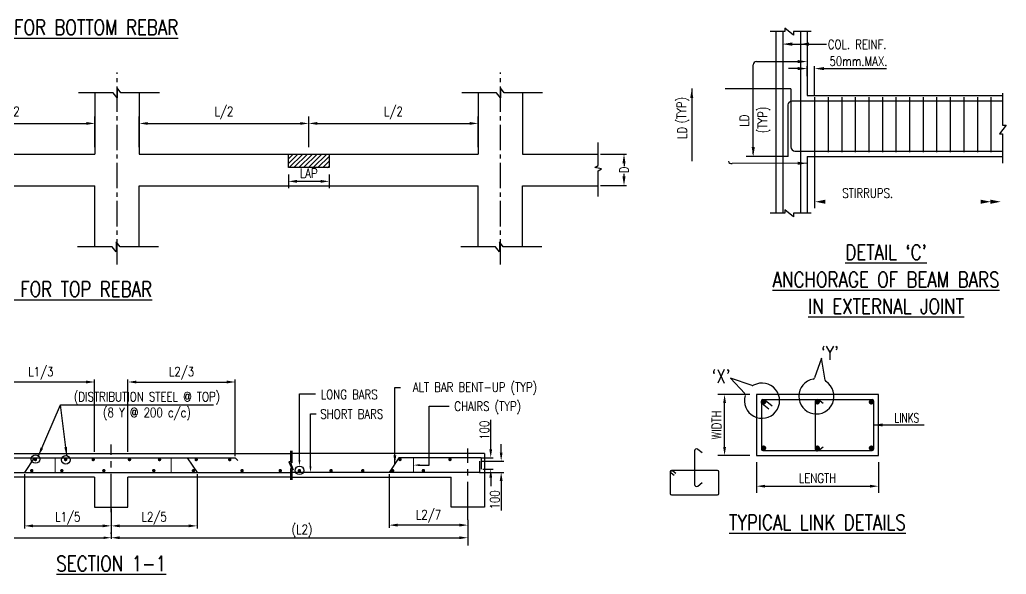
# Model space of a CAD drawing. Extents: x 482149 to 766876, y -388107 to -272741.
# Drawn here: x 658812 to 687922, y -330170 to -313808 of the extents above; entities that cross this region are included whole.
import ezdxf
from ezdxf.enums import TextEntityAlignment as Align

# ---------------------------------------------------------------- set-up
doc = ezdxf.new("R2010")
doc.units = 0
doc.header["$LTSCALE"] = 500
doc.header["$MEASUREMENT"] = 0
doc.linetypes.add('CENTER2', pattern=[1.125, 0.75, -0.125, 0.125, -0.125])
doc.layers.get('DEFPOINTS').update_dxf_attribs({"color": 4})
for name, color, linetype in [('BEAM', 4, 'Continuous'), ('BRAKE LINE', 8, 'Continuous'), ('CENTERLINE', 8, 'CENTER2'), ('col & circal', 8, 'CENTER2'), ('CUTOUT2', 9, 'Continuous'), ('DIM', 5, 'Continuous'), ('dimention', 7, 'Continuous'), ('hat', 8, 'Continuous'), ('other', 5, 'Continuous'), ('S-CONCRET LINE', 4, 'Continuous'), ('S-DIM-1', 5, 'Continuous'), ('S-REINFORCEMENT', 6, 'Continuous'), ('S-TEXT-1', 4, 'Continuous'), ('S-TITLE', 6, 'Continuous'), ('STIRRUPS', 2, 'Continuous'), ('TXT', 4, 'Continuous'), ('TXT1', 2, 'Continuous')]:
    doc.layers.add(name, color=color, linetype=linetype)
doc.layers.add('LINE', color=253, linetype='Continuous', lineweight=18)
doc.styles.add('ROMAND', font='simplex.shx')
doc.styles.add('ROMANS', font='simplex.shx', dxfattribs={"width": 0.8, "height": 275, "bigfont": 'bigfont.shx'})
doc.styles.add('ROMENT', font='simplex.shx', dxfattribs={"bigfont": 'bigfont.shx'})
doc.dimstyles.new('5', dxfattribs={"dimtxt": 250, "dimasz": 250, "dimexe": 60, "dimexo": 60, "dimgap": 150, "dimtad": 1, "dimdec": 0, "dimlfac": 0.2, "dimzin": 0, "dimdsep": 46, "dimtxsty": 'ROMANS', "dimcen": -250, "dimclrd": 5, "dimclre": 5, "dimclrt": 4, "dimadec": 0, "dimazin": 0, "dimtfac": 1, "dimtdec": 0, "dimtix": 1, "dimtofl": 0, "dimtmove": 2, "dimatfit": 3, "dimfxl": 0, "dimtolj": 1, "dimtzin": 0, "dimarcsym": 0})
doc.dimstyles.new('Copy of INT2TIMES', dxfattribs={"dimtxt": 300, "dimasz": 275, "dimexe": 75, "dimexo": 75, "dimgap": 40, "dimtad": 1, "dimdec": 0, "dimlfac": 0.5, "dimrnd": 5, "dimzin": 0, "dimdsep": 46, "dimtxsty": 'ROMANS', "dimcen": -1, "dimclrd": 5, "dimclre": 5, "dimclrt": 4, "dimadec": 0, "dimazin": 0, "dimtfac": 1, "dimtdec": 0, "dimtix": 1, "dimtofl": 0, "dimtmove": 2, "dimatfit": 3, "dimfxl": 0, "dimtolj": 1, "dimtzin": 0, "dimarcsym": 0})
doc.dimstyles.new('Copy(2) of Standard', dxfattribs={"dimtxt": 300, "dimasz": 250, "dimexe": 75, "dimexo": 50, "dimgap": 50, "dimtad": 1, "dimdec": 0, "dimrnd": 5, "dimzin": 0, "dimdsep": 46, "dimtxsty": 'ROMANS', "dimcen": 0, "dimclrd": 5, "dimclre": 5, "dimclrt": 4, "dimadec": 0, "dimazin": 0, "dimtfac": 1, "dimtdec": 0, "dimtofl": 0, "dimtmove": 0, "dimatfit": 3, "dimfxl": 0, "dimtolj": 1, "dimtzin": 0, "dimarcsym": 0})
doc.dimstyles.new('dim100', dxfattribs={"dimtxt": 250, "dimasz": 250, "dimexe": 200, "dimexo": 200, "dimgap": 100, "dimtad": 1, "dimdec": 0, "dimzin": 0, "dimdsep": 46, "dimtxsty": 'ROMANS', "dimcen": 0, "dimclrd": 5, "dimclre": 5, "dimclrt": 4, "dimadec": 0, "dimazin": 0, "dimtfac": 1, "dimtdec": 0, "dimtix": 1, "dimtofl": 0, "dimtmove": 2, "dimatfit": 3, "dimfxl": 0, "dimtolj": 1, "dimtzin": 0, "dimlwd": -1, "dimlwe": -1, "dimarcsym": 0})
doc.dimstyles.new('dim25', dxfattribs={"dimtxt": 250, "dimasz": 250, "dimexe": 200, "dimexo": 200, "dimgap": 100, "dimtad": 1, "dimdec": 0, "dimlfac": 0.25, "dimzin": 0, "dimdsep": 46, "dimtxsty": 'ROMANS', "dimcen": 0, "dimclrd": 5, "dimclre": 5, "dimclrt": 4, "dimadec": 0, "dimazin": 0, "dimtfac": 1, "dimtdec": 0, "dimtix": 1, "dimtofl": 0, "dimtmove": 2, "dimatfit": 3, "dimfxl": 0, "dimtolj": 1, "dimtzin": 0, "dimlwd": -1, "dimlwe": -1, "dimarcsym": 0})
doc.dimstyles.new('INT1', dxfattribs={"dimtxt": 250, "dimasz": 250, "dimexe": 150, "dimexo": 60, "dimgap": 75, "dimtad": 1, "dimdec": 0, "dimzin": 0, "dimdsep": 46, "dimtxsty": 'ROMANS', "dimcen": -250, "dimclrd": 5, "dimclre": 5, "dimclrt": 4, "dimadec": 0, "dimazin": 0, "dimtfac": 1, "dimtdec": 0, "dimtix": 1, "dimtofl": 0, "dimtmove": 2, "dimatfit": 3, "dimfxl": 0, "dimtolj": 1, "dimtzin": 0, "dimarcsym": 0})

# ---------------------------------------------------------------- blocks, each defined once
blk = doc.blocks.new('*D16')
at = {"layer": 'DEFPOINTS', "color": 0}
for p in [(682268, -315250), (682046, -315552), (682268, -316096)]:
    blk.add_point(p, dxfattribs=at)
at = {"layer": 'DIM', "color": 5, "lineweight": -2, "ltscale": 2}
for p, q in [((681771, -315250), (681496, -315250)), ((682046, -315477), (682046, -315175)), ((682268, -316021), (682268, -315175)), ((682543, -315250), (682818, -315250))]:
    blk.add_line(p, q, dxfattribs=at)
at = {"layer": 'DIM', "color": 5}
for points in [[(681771, -315296), (681771, -315204), (682046, -315250)], [(682543, -315204), (682543, -315296), (682268, -315250)]]:
    blk.add_solid(points, dxfattribs=at)
at = {"layer": 'DIM', "color": 4, "insert": (683561, -315032), "char_height": 275, "attachment_point": 5, "style": 'ROMANS'}
blk.add_mtext('\\A1;50mm.MAX.', dxfattribs=at)
blk = doc.blocks.new('*D83')
at = {"layer": 'DEFPOINTS', "color": 0}
for p in [(679610, -324865), (680552, -324865), (680552, -326665)]:
    blk.add_point(p, dxfattribs=at)
at = {"layer": 'DIM', "color": 5}
for p, q in [((680352, -324865), (679410, -324865)), ((679610, -326415), (679610, -325115)), ((680352, -326665), (679410, -326665))]:
    blk.add_line(p, q, dxfattribs=at)
for points in [[(679652, -325115), (679569, -325115), (679610, -324865)], [(679569, -326415), (679652, -326415), (679610, -326665)]]:
    blk.add_solid(points, dxfattribs=at)
at = {"layer": 'DIM', "color": 4, "insert": (679373, -325765), "char_height": 275, "attachment_point": 5, "rotation": 90, "style": 'ROMANS'}
blk.add_mtext('\\A1;WIDTH', dxfattribs=at)
blk = doc.blocks.new('*D84')
at = {"layer": 'DEFPOINTS', "color": 0}
for p in [(680552, -326665), (684152, -326665), (684152, -327571)]:
    blk.add_point(p, dxfattribs=at)
at = {"layer": 'DIM', "color": 5}
for p, q in [((680552, -326865), (680552, -327771)), ((684152, -326865), (684152, -327771)), ((680802, -327571), (683902, -327571))]:
    blk.add_line(p, q, dxfattribs=at)
for points in [[(680802, -327529), (680802, -327612), (680552, -327571)], [(683902, -327612), (683902, -327529), (684152, -327571)]]:
    blk.add_solid(points, dxfattribs=at)
at = {"layer": 'DIM', "color": 4, "insert": (682352, -327333), "char_height": 275, "attachment_point": 5, "style": 'ROMANS'}
blk.add_mtext('\\A1;LENGTH', dxfattribs=at)
blk = doc.blocks.new('*D113')
at = {"layer": 'DEFPOINTS', "color": 0}
for p in [(675878, -317771), (676642, -317771), (675878, -318704)]:
    blk.add_point(p, dxfattribs=at)
at = {"layer": 'DIM', "color": 5, "lineweight": -2, "ltscale": 2}
for p, q in [((675953, -317771), (676717, -317771)), ((676642, -318046), (676642, -318124)), ((676642, -318429), (676642, -318351)), ((675953, -318704), (676717, -318704))]:
    blk.add_line(p, q, dxfattribs=at)
at = {"layer": 'DIM', "color": 5}
for points in [[(676688, -318046), (676596, -318046), (676642, -317771)], [(676596, -318429), (676688, -318429), (676642, -318704)]]:
    blk.add_solid(points, dxfattribs=at)
at = {"layer": 'DIM', "color": 4, "insert": (676642, -318238), "char_height": 275, "attachment_point": 5, "rotation": 90, "style": 'ROMANS'}
blk.add_mtext('\\A1;{D}', dxfattribs=at)
blk = doc.blocks.new('*D118')
at = {"layer": 'DEFPOINTS', "color": 0}
for p in [(661030, -316868), (656030, -317771), (661030, -317771)]:
    blk.add_point(p, dxfattribs=at)
at = {"layer": 'S-DIM-1', "color": 5}
for p, q in [((656030, -317571), (656030, -316668)), ((661030, -317571), (661030, -316668)), ((656280, -316868), (660780, -316868))]:
    blk.add_line(p, q, dxfattribs=at)
for points in [[(656280, -316826), (656280, -316909), (656030, -316868)], [(660780, -316909), (660780, -316826), (661030, -316868)]]:
    blk.add_solid(points, dxfattribs=at)
at = {"layer": 'S-DIM-1', "color": 4, "insert": (658530, -316558), "char_height": 275, "attachment_point": 5, "style": 'ROMANS'}
blk.add_mtext('\\A1;L/2', dxfattribs=at)
blk = doc.blocks.new('*D119')
at = {"layer": 'DEFPOINTS', "color": 0}
for p in [(667339, -316868), (662339, -317771), (667339, -317771)]:
    blk.add_point(p, dxfattribs=at)
at = {"layer": 'S-DIM-1', "color": 5}
for p, q in [((662339, -317571), (662339, -316668)), ((667339, -317571), (667339, -316668)), ((662589, -316868), (667089, -316868))]:
    blk.add_line(p, q, dxfattribs=at)
for points in [[(662589, -316826), (662589, -316909), (662339, -316868)], [(667089, -316909), (667089, -316826), (667339, -316868)]]:
    blk.add_solid(points, dxfattribs=at)
at = {"layer": 'S-DIM-1', "color": 4, "insert": (664839, -316558), "char_height": 275, "attachment_point": 5, "style": 'ROMANS'}
blk.add_mtext('\\A1;L/2', dxfattribs=at)
blk = doc.blocks.new('*D120')
at = {"layer": 'DEFPOINTS', "color": 0}
for p in [(672339, -316868), (667339, -317771), (672339, -317771)]:
    blk.add_point(p, dxfattribs=at)
at = {"layer": 'S-DIM-1', "color": 5}
for p, q in [((667339, -317571), (667339, -316668)), ((672339, -317571), (672339, -316668)), ((667589, -316868), (672089, -316868))]:
    blk.add_line(p, q, dxfattribs=at)
for points in [[(667589, -316826), (667589, -316909), (667339, -316868)], [(672089, -316909), (672089, -316826), (672339, -316868)]]:
    blk.add_solid(points, dxfattribs=at)
at = {"layer": 'S-DIM-1', "color": 4, "insert": (669839, -316558), "char_height": 275, "attachment_point": 5, "style": 'ROMANS'}
blk.add_mtext('\\A1;L/2', dxfattribs=at)
blk = doc.blocks.new('*D127')
at = {"layer": 'DEFPOINTS', "color": 0}
for p in [(666739, -318172), (667939, -318172), (666739, -318577)]:
    blk.add_point(p, dxfattribs=at)
at = {"layer": 'S-DIM-1', "color": 5}
for p, q in [((666739, -318372), (666739, -318777)), ((667939, -318372), (667939, -318777)), ((667689, -318577), (666989, -318577))]:
    blk.add_line(p, q, dxfattribs=at)
for points in [[(666989, -318535), (666989, -318619), (666739, -318577)], [(667689, -318619), (667689, -318535), (667939, -318577)]]:
    blk.add_solid(points, dxfattribs=at)
at = {"layer": 'S-DIM-1', "color": 4, "insert": (667339, -318339), "char_height": 275, "attachment_point": 5, "style": 'ROMANS'}
blk.add_mtext('\\A1;LAP', dxfattribs=at)
blk = doc.blocks.new('*D177')
at = {"layer": 'DEFPOINTS', "color": 0}
for p in [(672037, -328531), (661512, -329123), (672037, -329092)]:
    blk.add_point(p, dxfattribs=at)
at = {"layer": 'DIM', "color": 5, "lineweight": -2}
for p, q in [((661512, -328973), (661512, -328942)), ((672037, -328681), (672037, -329242)), ((661762, -329092), (671787, -329092))]:
    blk.add_line(p, q, dxfattribs=at)
at = {"layer": 'DIM', "color": 5}
for points in [[(661762, -329051), (661762, -329134), (661512, -329092)], [(671787, -329134), (671787, -329051), (672037, -329092)]]:
    blk.add_solid(points, dxfattribs=at)
blk = doc.blocks.new('*D178')
at = {"layer": 'DEFPOINTS', "color": 0}
for p in [(665171, -324497), (662003, -326604), (665171, -326733)]:
    blk.add_point(p, dxfattribs=at)
at = {"layer": 'TXT', "color": 5, "linetype": 'ByBlock', "lineweight": -2}
for p, q in [((662003, -326554), (662003, -324422)), ((665171, -326683), (665171, -324422))]:
    blk.add_line(p, q, dxfattribs=at)
at = {"layer": 'TXT', "color": 5, "lineweight": -2}
blk.add_line((662253, -324497), (664921, -324497), dxfattribs=at)
at = {"layer": 'TXT', "color": 5}
for points in [[(662253, -324455), (662253, -324539), (662003, -324497)], [(664921, -324539), (664921, -324455), (665171, -324497)]]:
    blk.add_solid(points, dxfattribs=at)
at = {"layer": 'TXT', "color": 4, "insert": (663587, -324238), "char_height": 275, "attachment_point": 5, "style": 'ROMANS'}
blk.add_mtext('\\A1;{L2/3}', dxfattribs=at)
blk = doc.blocks.new('*D179')
at = {"layer": 'DEFPOINTS', "color": 0}
for p in [(664044, -327164), (661512, -328194), (664044, -328742)]:
    blk.add_point(p, dxfattribs=at)
at = {"layer": 'DIM', "color": 5, "lineweight": -2}
for p, q in [((664044, -327214), (664044, -328817)), ((661512, -328244), (661512, -328817)), ((661762, -328742), (663794, -328742))]:
    blk.add_line(p, q, dxfattribs=at)
at = {"layer": 'DIM', "color": 5}
for points in [[(661762, -328700), (661762, -328783), (661512, -328742)], [(663794, -328783), (663794, -328700), (664044, -328742)]]:
    blk.add_solid(points, dxfattribs=at)
at = {"layer": 'DIM', "color": 4, "insert": (662778, -328522), "char_height": 275, "attachment_point": 5, "style": 'ROMANS'}
blk.add_mtext('\\A1;{L2/5}', dxfattribs=at)
blk = doc.blocks.new('*D180')
at = {"layer": 'DEFPOINTS', "color": 0}
for p in [(658949, -327164), (661512, -328194), (661512, -328742)]:
    blk.add_point(p, dxfattribs=at)
at = {"layer": 'DIM', "color": 5, "lineweight": -2}
for p, q in [((658949, -327214), (658949, -328817)), ((661512, -328244), (661512, -328817)), ((659199, -328742), (661262, -328742))]:
    blk.add_line(p, q, dxfattribs=at)
at = {"layer": 'DIM', "color": 5}
for points in [[(659199, -328700), (659199, -328783), (658949, -328742)], [(661262, -328783), (661262, -328700), (661512, -328742)]]:
    blk.add_solid(points, dxfattribs=at)
at = {"layer": 'DIM', "color": 4, "insert": (660230, -328522), "char_height": 275, "attachment_point": 5, "style": 'ROMANS'}
blk.add_mtext('\\A1;L1/5', dxfattribs=at)
blk = doc.blocks.new('*D182')
at = {"layer": 'DEFPOINTS', "color": 0}
for p in [(657852, -324497), (661020, -326604), (657852, -326733)]:
    blk.add_point(p, dxfattribs=at)
at = {"layer": 'TXT', "color": 5, "linetype": 'ByBlock', "lineweight": -2}
for p, q in [((657852, -326683), (657852, -324422)), ((661020, -326554), (661020, -324422))]:
    blk.add_line(p, q, dxfattribs=at)
at = {"layer": 'TXT', "color": 5, "lineweight": -2}
blk.add_line((660770, -324497), (658102, -324497), dxfattribs=at)
at = {"layer": 'TXT', "color": 5}
for points in [[(658102, -324455), (658102, -324539), (657852, -324497)], [(660770, -324539), (660770, -324455), (661020, -324497)]]:
    blk.add_solid(points, dxfattribs=at)
at = {"layer": 'TXT', "color": 4, "insert": (659436, -324238), "char_height": 275, "attachment_point": 5, "style": 'ROMANS'}
blk.add_mtext('\\A1;L1/3', dxfattribs=at)
blk = doc.blocks.new('*D185')
at = {"layer": 'DEFPOINTS', "color": 0}
for p in [(669710, -327164), (672037, -328564), (669710, -328720)]:
    blk.add_point(p, dxfattribs=at)
at = {"layer": 'DIM', "color": 5, "lineweight": -2}
for p, q in [((669710, -327214), (669710, -328795)), ((672037, -328614), (672037, -328795)), ((671787, -328720), (669960, -328720))]:
    blk.add_line(p, q, dxfattribs=at)
at = {"layer": 'DIM', "color": 5}
for points in [[(669960, -328678), (669960, -328762), (669710, -328720)], [(671787, -328762), (671787, -328678), (672037, -328720)]]:
    blk.add_solid(points, dxfattribs=at)
at = {"layer": 'DIM', "color": 4, "insert": (670874, -328460), "char_height": 275, "attachment_point": 5, "style": 'ROMANS'}
blk.add_mtext('\\A1;{L2/7}', dxfattribs=at)
blk = doc.blocks.new('*D186')
at = {"layer": 'DEFPOINTS', "color": 0}
for p in [(672382, -326733), (672709, -326733), (672427, -327068)]:
    blk.add_point(p, dxfattribs=at)
at = {"layer": 'TXT', "color": 5, "linetype": 'ByBlock', "lineweight": -2}
for p, q in [((672709, -326483), (672709, -325609)), ((672432, -326733), (672784, -326733)), ((672477, -327068), (672784, -327068)), ((672709, -327318), (672709, -327568))]:
    blk.add_line(p, q, dxfattribs=at)
at = {"layer": 'TXT', "color": 5}
for points in [[(672668, -326483), (672751, -326483), (672709, -326733)], [(672751, -327318), (672668, -327318), (672709, -327068)]]:
    blk.add_solid(points, dxfattribs=at)
at = {"layer": 'TXT', "color": 4, "insert": (672522, -325921), "char_height": 275, "attachment_point": 5, "rotation": 90, "style": 'ROMANS'}
blk.add_mtext('\\A1;100', dxfattribs=at)
blk = doc.blocks.new('*D187')
at = {"layer": 'DEFPOINTS', "color": 0}
for p in [(672375, -326829), (672330, -327164), (673017, -327164)]:
    blk.add_point(p, dxfattribs=at)
at = {"layer": 'DIM', "color": 5, "lineweight": -2}
for p, q in [((673017, -326579), (673017, -326329)), ((672425, -326829), (673092, -326829)), ((672380, -327164), (673092, -327164)), ((673017, -327414), (673017, -328288))]:
    blk.add_line(p, q, dxfattribs=at)
at = {"layer": 'DIM', "color": 5}
for points in [[(672976, -326579), (673059, -326579), (673017, -326829)], [(673059, -327414), (672976, -327414), (673017, -327164)]]:
    blk.add_solid(points, dxfattribs=at)
at = {"layer": 'DIM', "color": 4, "insert": (672830, -327976), "char_height": 275, "attachment_point": 5, "rotation": 90, "style": 'ROMANS'}
blk.add_mtext('\\A1;100', dxfattribs=at)

msp = doc.modelspace()

# ---------------------------------------------------------------- hatches: boundary and pattern name
at = {"layer": 'BEAM'}
h = msp.add_hatch(dxfattribs=at)
h.set_pattern_fill('ANSI31', color=253, scale=800, style=0)
h.set_pattern_definition([(45, (-4985017.65, 1949361.02), (-70.7106781, 70.7106781), [])])
h.paths.add_polyline_path([(666738.889, -317770.85), (666738.889, -318171.961), (667938.889, -318171.961), (667938.889, -317770.85)])

# ---------------------------------------------------------------- linework, layer by layer
at = {"layer": 'BEAM', "elevation": 0}
msp.add_lwpolyline([(666738.889, -317770.85), (667938.889, -317770.85), (667938.889, -318171.961), (666738.889, -318171.961)], close=True, dxfattribs=at)
at = {"layer": 'BRAKE LINE', "ltscale": 2}
for points in [[(682168.208, -314153.001), (681648.104, -314153.001), (681648.104, -314259.361), (681386.016, -314054.824), (681386.016, -314153.001), (680950.186, -314153.001)], [(687815.394, -315970.99), (687815.394, -316917.329), (687921.753, -316917.329), (687717.216, -317179.417), (687815.394, -317179.417), (687815.394, -318041.481)], [(682168.208, -319517.454), (681648.104, -319517.454), (681648.104, -319623.813), (681386.016, -319419.276), (681386.016, -319517.454), (680950.186, -319517.454)]]:
    msp.add_lwpolyline(points, dxfattribs=at)
at = {"layer": 'CENTERLINE', "ltscale": 3}
for p, q in [((661511.7, -328334.58), (661511.7, -326337.297)), ((672037.453, -328567.504), (672037.453, -326462.781))]:
    msp.add_line(p, q, dxfattribs=at)
at = {"layer": 'col & circal', "linetype": 'CENTER2', "ltscale": 2}
for p, q in [((661684.507, -321030.018), (661684.507, -315365.894)), ((672993.27, -321030.018), (672993.27, -315365.894))]:
    msp.add_line(p, q, dxfattribs=at)
at = {"layer": 'CUTOUT2', "linetype": 'Continuous', "elevation": 0}
for points in [[(662931.526, -315964.955), (661796.992, -315964.931), (661684.507, -315819.332), (661684.507, -316109.255), (661569.172, -315964.931), (660544.584, -315964.964)], [(674240.289, -315964.955), (673105.755, -315964.931), (672993.27, -315819.332), (672993.27, -316109.255), (672877.935, -315964.931), (671853.348, -315964.964)], [(675878.248, -319020.616), (675878.263, -318264.259), (675975.329, -318208.213), (675782.047, -318170.326), (675878.263, -318112.379), (675878.241, -317429.321)], [(662904.773, -320511.05), (661770.239, -320511.026), (661657.754, -320365.428), (661657.754, -320655.351), (661542.419, -320511.026), (660517.831, -320511.059)], [(674213.536, -320511.05), (673079.002, -320511.026), (672966.517, -320365.428), (672966.517, -320655.351), (672851.182, -320511.026), (671826.595, -320511.059)]]:
    msp.add_lwpolyline(points, dxfattribs=at)
at = {"layer": 'DEFPOINTS', "color": 0, "linetype": 'ByBlock'}
for p in [(682046.148, -316042.654), (681486.148, -318042.654)]:
    msp.add_point(p, dxfattribs=at)
at = {"layer": 'DIM', "ltscale": 2}
for p, q in [((680455.89, -317770.954), (680450.844, -315142.697)), ((680550.844, -315042.697), (681846.148, -315042.697)), ((682767.945, -315250.156), (684385.218, -315250.156)), ((681566.148, -315842.654), (679631.953, -315842.654)), ((681486.148, -317841.654), (680250.764, -317841.654)), ((682267.945, -317712.537), (682267.945, -319370.847))]:
    msp.add_line(p, q, dxfattribs=at)
at = {"layer": 'DIM'}
for p, q in [((682466.847, -323791.101), (682266.77, -324371.309)), ((682579.293, -324447.067), (682466.847, -323791.101)), ((680420.442, -324596.495), (679788.981, -324386.276)), ((679788.981, -324386.276), (680206.243, -324836.347)), ((667065.596, -326796.533), (667065.596, -324842.865)), ((667390.976, -326983.899), (667390.976, -325435.502)), ((670888.101, -326948.457), (670888.101, -325208.941)), ((661511.7, -328582.157), (661511.7, -329122.506)), ((652101.615, -329092.421), (661285.772, -329092.421))]:
    msp.add_line(p, q, dxfattribs=at)
at = {"layer": 'DIM', "color": 5}
for p, q in [((667065.596, -324842.865), (667535.766, -324842.865)), ((667390.976, -325435.502), (667558.534, -325435.502)), ((670888.101, -325208.941), (671481.204, -325208.941)), ((670614.6, -326948.457), (670888.101, -326948.457))]:
    msp.add_line(p, q, dxfattribs=at)
at = {"layer": 'DIM', "ltscale": 2}
for points in [[(681612.941, -314527.599), (682007.931, -314527.599)], [(682102.531, -314527.599), (682613.388, -314527.599)]]:
    msp.add_lwpolyline(points, dxfattribs=at)
at = {"layer": 'DIM', "ltscale": 2, "flags": 128}
for points in [[(687162.085, -319178.371, 122.425, 0, 0), (687467.945, -319178.371, 0, 0, 0), (687091.779, -319178.371, 0, 0, 0), (682281.063, -319178.371, 0, 122.425, 0), (682586.924, -319178.371, 0, 0, 0)], [(687454.585, -319178.371, 122.425, 0, 0), (687760.445, -319178.371, 0, 0, 0), (687384.279, -319178.371, 0, 0, 0), (682879.424, -319178.371, 0, 122.425, 0), (682879.424, -319178.371, 0, 0, 0)]]:
    msp.add_lwpolyline(points, format="xyseb", dxfattribs=at)
at = {"layer": 'DIM', "color": 8}
for points in [[(666796.82, -326531.108), (666796.82, -326854.744), (666756.15, -326854.744), (666835.842, -327060.433), (666796.82, -327060.433), (666796.82, -327386.924)], [(666843.32, -326531.157), (666843.32, -326884.244), (666802.65, -326884.244), (666882.342, -327089.933), (666843.32, -327089.933), (666843.32, -327387.157)]]:
    msp.add_lwpolyline(points, dxfattribs=at)
at = {"layer": 'DIM', "ltscale": 2}
for centre, radius, start, end in [((680550.844, -315142.697), 100, 90, 180), ((679812.994, -317965.024), 89.64, 191.2281898, 284.0600868)]:
    msp.add_arc(centre, radius, start, end, dxfattribs=at)
at = {"layer": 'DIM'}
for centre, radius, start, end in [((680715.32, -325048.663), 519.063, 162.769959, 118.4573681), ((682319.647, -324920.345), 519.063, 100.9101662, 56.5975754), ((682210.048, -324351.749), 60, 280.9101662, 340.9739315), ((682638.43, -324436.93), 60, 189.727108, 236.5975754), ((680439.394, -324539.567), 60, 251.5869007, 298.4573681)]:
    msp.add_arc(centre, radius, start, end, dxfattribs=at)
at = {"layer": 'DIM', "ltscale": 2}
for points in [[(681612.941, -314577.599), (681312.941, -314527.599), (681612.941, -314477.599)], [(682102.531, -314577.599), (681846.148, -314527.599), (682102.531, -314477.599)], [(681771.148, -314996.864), (682046.148, -315042.697), (681771.148, -315088.53)], [(680501.723, -317566.654), (680455.89, -317841.654), (680410.057, -317566.654)]]:
    msp.add_solid(points, dxfattribs=at)
at = {"layer": 'DIM'}
msp.add_solid([(661285.772, -329054.759), (661285.772, -329130.068), (661511.7, -329092.421)], dxfattribs=at)
at = {"layer": 'dimention', "color": 5, "linetype": 'ByBlock'}
msp.add_line((672037.453, -328567.504), (672037.453, -329318.337), dxfattribs=at)
at = {"layer": 'dimention', "color": 5}
for points in [[(667095.643, -326796.533), (667035.562, -326796.533), (667065.596, -326976.791)], [(667421.019, -326986.386), (667360.929, -326986.386), (667390.976, -327166.653)]]:
    msp.add_solid(points, dxfattribs=at)
at = {"layer": 'dimention', "color": 5, "linetype": 'ByBlock'}
msp.add_solid([(671811.526, -329054.759), (671811.526, -329130.068), (672037.453, -329092.421)], dxfattribs=at)
at = {"layer": 'hat'}
for centre in [(659276.363, -326770.165), (660173.276, -326793.551), (667065.596, -327103.228)]:
    msp.add_circle(centre, 126.431, dxfattribs=at)
at = {"layer": 'LINE'}
for p, q in [((659855.822, -326732.758), (659855.822, -327164.167)), ((663281.539, -326732.758), (663281.539, -327164.167)), ((670434.341, -326732.758), (670434.341, -327164.167))]:
    msp.add_line(p, q, dxfattribs=at)
at = {"layer": 'other'}
msp.add_solid([(670614.6, -326918.425), (670614.6, -326978.503), (670434.341, -326948.457)], dxfattribs=at)
at = {"layer": 'S-CONCRET LINE', "color": 130}
for p, q in [((681126.148, -314153.001), (681126.148, -319517.454)), ((682046.148, -314153.001), (682046.148, -316042.654)), ((661030.125, -315964.294), (661030.125, -317770.85)), ((662338.889, -315964.294), (662338.889, -317770.85)), ((672338.889, -315964.294), (672338.889, -317770.85)), ((673647.652, -315964.294), (673647.652, -317770.85)), ((682046.148, -316042.654), (687815.394, -316042.654)), ((651030.125, -317770.85), (661030.125, -317770.85)), ((651030.125, -317770.85), (661030.125, -317770.85)), ((662338.889, -317770.85), (672338.889, -317770.85)), ((673647.652, -317770.85), (675878.252, -317770.85)), ((682046.148, -317842.654), (687815.394, -317842.654)), ((682046.148, -317842.654), (682046.148, -319517.454)), ((651030.125, -318704.486), (661030.125, -318704.486)), ((661030.125, -320511.043), (661030.125, -318704.486)), ((662338.889, -320511.043), (662338.889, -318704.486)), ((662338.889, -318704.486), (672338.889, -318704.486)), ((672338.889, -320511.043), (672338.889, -318704.486)), ((673647.652, -318704.486), (675878.252, -318704.486)), ((673647.652, -320511.043), (673647.652, -318704.486)), ((657116.32, -326604.458), (666796.82, -326604.458)), ((672528.709, -326604.458), (666843.32, -326604.458)), ((672528.709, -326604.458), (672528.709, -328194.101)), ((661020.028, -327305.773), (657116.32, -327305.773)), ((661020.028, -327305.773), (661020.028, -328194.101)), ((666796.82, -327305.773), (662002.531, -327305.773)), ((662002.531, -328194.101), (662002.531, -327305.773)), ((666843.32, -327305.773), (671546.206, -327305.773)), ((671546.206, -328194.101), (671546.206, -327305.773)), ((661020.028, -328194.101), (662002.531, -328194.101)), ((672528.709, -328194.101), (671546.206, -328194.101))]:
    msp.add_line(p, q, dxfattribs=at)
msp.add_lwpolyline([(684151.651, -324865.293), (680551.651, -324865.293), (680551.651, -326665.293), (684151.651, -326665.293)], close=True, dxfattribs=at)
at = {"layer": 'S-REINFORCEMENT', "linetype": 'Continuous'}
for p, q in [((681326.148, -314153.001), (681326.148, -319517.454)), ((681846.148, -314153.001), (681846.148, -319517.454))]:
    msp.add_line(p, q, dxfattribs=at)
at = {"layer": 'S-REINFORCEMENT'}
for p, q in [((680701.651, -325055.293), (680701.651, -326475.293)), ((680741.651, -325015.293), (683961.651, -325015.293)), ((684001.651, -325055.293), (684001.651, -326475.293)), ((680741.651, -326515.293), (683961.651, -326515.293)), ((657851.901, -326732.758), (665170.842, -326732.758)), ((659239.541, -326732.758), (658948.845, -327164.167)), ((663753.533, -326732.758), (664044.239, -327164.167)), ((665170.842, -326732.758), (665246.927, -326814.282)), ((670000.979, -326732.758), (669710.275, -327164.167)), ((672427.101, -326732.758), (670000.979, -326732.758)), ((672374.813, -326829.271), (672374.813, -327164.167)), ((672427.101, -326732.758), (672427.101, -327067.649)), ((657116.32, -327164.167), (666796.82, -327164.167)), ((672374.813, -327164.167), (666843.32, -327164.167))]:
    msp.add_line(p, q, dxfattribs=at)
at = {"layer": 'S-REINFORCEMENT', "linetype": 'Continuous'}
for points in [[(681566.148, -315842.654), (681566.148, -317562.654, 0.414213562), (681686.148, -317682.654), (687815.394, -317682.654)], [(681486.148, -317841.654), (681486.148, -316322.654, -0.414213562), (681606.148, -316202.654), (687815.394, -316202.654)]]:
    msp.add_lwpolyline(points, format="xyb", dxfattribs=at)
at = {"layer": 'S-REINFORCEMENT'}
for points, const_width in [([(680727.334, -325086.844, 1), (680802.334, -325086.844, 1)], 75), ([(682309.677, -325086.844, 1), (682384.677, -325086.844, 1)], 75), ([(683900.051, -325086.844, 1), (683975.051, -325086.844, 1)], 75), ([(680727.334, -326444.835, -1), (680802.334, -326444.835, -1)], 75), ([(682309.677, -326444.835, -1), (682384.677, -326444.835, -1)], 75), ([(683900.051, -326444.835, -1), (683975.051, -326444.835, -1)], 75), ([(659248.29, -326784.468, 1), (659298.99, -326784.468, 1)], 50.698), ([(660139.44, -326783.968, 1), (660190.132, -326783.968, 1)], 50.698), ([(660954.854, -326783.968, 1), (661005.545, -326783.968, 1)], 50.698), ([(662075.459, -326783.968, -1), (662024.767, -326783.968, -1)], 50.698), ([(662962.109, -326784.468, -1), (662911.409, -326784.468, -1)], 50.698), ([(664044.609, -326784.468, -1), (663993.909, -326784.468, -1)], 50.698), ([(664982.996, -326786.968, 1), (665033.688, -326786.968, 1)], 50.698), ([(670058.433, -326783.667, -1), (670007.741, -326783.667, -1)], 50.698), ([(671534.277, -326783.573, -1), (671483.586, -326783.573, -1)], 50.698), ([(659141.593, -327112.286, 1), (659192.285, -327112.286, 1)], 50.698), ([(660028.738, -327112.286, 1), (660079.439, -327112.286, 1)], 50.698), ([(661267.708, -327112.286, 1), (661318.4, -327112.286, 1)], 50.698), ([(662742.449, -327109.8, 1), (662793.14, -327109.8, 1)], 50.698), ([(663911.87, -327113.287, 1), (663962.562, -327113.287, 1)], 50.698), ([(665346.38, -327113.287, 1), (665397.071, -327113.287, 1)], 50.698), ([(666474.369, -327113.287, 1), (666525.06, -327113.287, 1)], 50.698), ([(667038.205, -327112.286, 1), (667088.909, -327112.286, 1)], 50.698), ([(667973.481, -327112.286, 1), (668024.185, -327112.286, 1)], 50.698), ([(668908.758, -327112.286, 1), (668959.461, -327112.286, 1)], 50.698), ([(669788.801, -327112.286, 1), (669839.505, -327112.286, 1)], 50.698), ([(670746.789, -327112.286, -1), (670696.098, -327112.286, -1)], 50.698)]:
    msp.add_lwpolyline(points, format="xyb", close=True, dxfattribs=dict(at, const_width=const_width))
for points in [[(680914.143, -325298.963), (680720.399, -325138.251, -1), (680811.483, -325028.445), (681013.864, -325196.321)], [(682515.488, -325131.2), (682384.738, -325026.165, 0.62958674), (682287.162, -325072.942), (682287.162, -326470.366, 0.62958674), (682384.738, -326517.142), (682515.488, -326412.108)], [(678949.988, -326589.2), (678819.238, -326484.165, 0.62958674), (678721.662, -326530.942), (678721.662, -327520.366, 0.62958674), (678819.238, -327567.142), (678949.988, -327462.108)], [(678118.188, -327251.158), (678029.154, -327183.797, -1), (678080.288, -327116.211), (678171.274, -327185.05)]]:
    msp.add_lwpolyline(points, format="xyb", dxfattribs=at)
msp.add_lwpolyline([(678045.36, -327824.972), (679397.964, -327824.972, 0.414213562), (679437.964, -327784.972), (679437.964, -327144.972, 0.414213562), (679397.964, -327104.972), (678045.36, -327104.972, 0.414213562), (678005.36, -327144.972), (678005.36, -327784.972, 0.414213562)], format="xyb", close=True, dxfattribs=at)
for centre, start, end in [((680741.651, -325055.293), 90, 180), ((683961.651, -325055.293), 0, 90), ((680741.651, -326475.293), 180, 270), ((683961.651, -326475.293), 270, 0)]:
    msp.add_arc(centre, 40, start, end, dxfattribs=at)
at = {"layer": 'STIRRUPS'}
for p, q in [((682267.945, -316095.876), (682267.945, -317712.537)), ((682667.945, -316095.876), (682667.945, -317712.537)), ((683067.945, -316095.876), (683067.945, -317712.537)), ((683467.945, -316095.876), (683467.945, -317712.537)), ((683867.945, -316095.876), (683867.945, -317712.537)), ((684267.945, -316095.876), (684267.945, -317712.537)), ((684667.945, -316095.876), (684667.945, -317712.537)), ((685067.945, -316095.876), (685067.945, -317712.537)), ((685467.945, -316095.876), (685467.945, -317712.537)), ((685867.945, -316095.876), (685867.945, -317712.537)), ((686267.945, -316095.876), (686267.945, -317712.537)), ((686667.945, -316095.876), (686667.945, -317712.537)), ((687067.945, -316095.876), (687067.945, -317712.537)), ((687467.945, -316095.876), (687467.945, -317712.537))]:
    msp.add_line(p, q, dxfattribs=at)

# ---------------------------------------------------------------- texts
at = {"layer": 'S-TEXT-1', "style": 'ROMENT', "width": 0.8}
msp.add_text('COL. REINF.', height=275, dxfattribs=at).set_placement((682654.015, -314674.975))
for s, p in [('(TYP)', (678474.396, -316869.203)), ('(TYP)', (680865.118, -317157.433)), ('LD', (680330.252, -316965.835)), ('LD', (678491.527, -317326.071))]:
    msp.add_text(s, height=275, rotation=90, dxfattribs=at).set_placement(p)
at = {"layer": 'S-TEXT-1', "style": 'ROMENT'}
for s, width, p in [('STIRRUPS. ', 0.8, (683909.959, -318925.809)), ('LINKS', 0.7, (684987.414, -325553.88))]:
    msp.add_text(s, height=275, dxfattribs=dict(at, width=width)).set_placement(p, align=Align.MIDDLE)
at = {"layer": 'S-TEXT-1', "linetype": 'ByBlock', "style": 'ROMANS', "width": 0.8}
for s, p in [('ALT BAR BENT-UP (TYP)', (672244.392, -324669.838)), ('(DISTRIBUTION STEEL @ TOP)', (662566.324, -324949.879)), ('(8 Y @ 200 c/c)', (662566.324, -325417.516)), (' (L2)', (667067.092, -328863.828))]:
    msp.add_text(s, height=275, dxfattribs=at).set_placement(p, align=Align.MIDDLE)
for s, p in [('LONG BARS', (667693.947, -324866.597)), ('CHAIRS (TYP)', (671636.729, -325212.711)), ('SHORT BARS', (667680.43, -325443.875))]:
    msp.add_text(s, height=275, dxfattribs=at).set_placement(p, align=Align.MIDDLE_LEFT)
at = {"layer": 'S-TITLE', "style": 'ROMANS', "width": 0.8}
for s, p in [('%%UTYPICAL LAPPING DETAILS FOR BOTTOM REBAR', (657873.884, -314033.188)), ("%%UDETAIL `C'", (684375.871, -320670.537)), ('%%UANCHORAGE OF BEAM BARS', (684375.871, -321476.259)), ('%%UTYPICAL LAPPING DETAILS FOR TOP REBAR', (657578.77, -321755.179)), ('%%UIN EXTERNAL JOINT', (684375.871, -322263.973)), ('%%UTYPICAL LINK DETAILS', (682351.651, -328639.122)), ('%%USECTION 1-1', (661511.7, -329854.723))]:
    msp.add_text(s, height=450, dxfattribs=at).set_placement(p, align=Align.MIDDLE_CENTER)
at = {"layer": 'TXT1', "style": 'ROMAND', "width": 0.8}
for s, p in [("`Y'", (682716.575, -323838.249)), ("`X'", (679506.36, -324531.149))]:
    msp.add_text(s, height=400, dxfattribs=at).set_placement(p, align=Align.CENTER)

# ---------------------------------------------------------------- dimensions: what is measured, and where the dimension line sits
at = {"layer": 'DIM', "ltscale": 2}
dim = msp.add_linear_dim(base=(682267.945, -315250.156), p1=(682046.148, -315552.046), p2=(682267.945, -316095.876), text='50mm.MAX.', dimstyle='Copy of INT2TIMES', dxfattribs=at)
dim.commit()
dim.dimension.update_dxf_attribs({"geometry": '*D16', "text_midpoint": (683560.762, -315032.156), "dimtype": 160})
dim = msp.add_linear_dim(base=(676641.919, -317770.85), p1=(675878.252, -318704.486), p2=(675878.252, -317770.85), angle=90, text='{D}', dimstyle='Copy of INT2TIMES', dxfattribs=at)
dim.commit()
dim.dimension.update_dxf_attribs({"geometry": '*D113', "text_midpoint": (676641.919, -318237.668), "dimtype": 160})
at = {"layer": 'DIM'}
for base, p1, p2, angle, text, dimstyle, picture, middle in [((679610.357, -324865.293), (680551.651, -326665.293), (680551.651, -324865.293), 90, 'WIDTH', 'dim25', '*D83', (679372.857, -325765.293)), ((673017.299, -327164.162), (672374.813, -326829.271), (672329.749, -327164.162), 90, '100', 'Copy(2) of Standard', '*D187', (672829.799, -327976.067)), ((684151.651, -327570.618), (680551.651, -326665.293), (684151.651, -326665.293), 180, 'LENGTH', 'dim25', '*D84', (682351.651, -327333.118))]:
    dim = msp.add_linear_dim(base=base, p1=p1, p2=p2, angle=angle, text=text, dimstyle=dimstyle, dxfattribs=at)
    dim.commit()
    dim.dimension.update_dxf_attribs({"geometry": picture, "text_midpoint": middle})
for base, p1, p2, text, dimstyle, override, picture, middle in [((661511.7, -328741.806), (658948.845, -327164.167), (661511.7, -328194.101), 'L1/5', 'Copy(2) of Standard', {"dimgap": 10, "dimfxl": 60}, '*D180', (660230.272, -328522.282)), ((664044.239, -328741.806), (661511.7, -328194.101), (664044.239, -327164.167), '{L2/5}', 'Copy(2) of Standard', {"dimgap": 10, "dimtxsty": 'ROMANS', "dimfxl": 60}, '*D179', (662777.969, -328522.282)), ((672037.453, -329092.421), (661511.7, -329122.506), (672037.453, -328531.08), ' ', 'INT1', {"dimexo": 150, "dimlfac": 0.25}, '*D177', (666366.539, -329092.421))]:
    dim = msp.add_linear_dim(base=base, p1=p1, p2=p2, text=text, dimstyle=dimstyle, override=override, dxfattribs=at)
    dim.commit()
    dim.dimension.update_dxf_attribs({"geometry": picture, "text_midpoint": middle})
dim = msp.add_linear_dim(base=(669710.275, -328719.864), p1=(672037.453, -328563.787), p2=(669710.275, -327164.167), angle=180, text='{L2/7}', dimstyle='Copy(2) of Standard', override={"dimtxsty": 'ROMANS', "dimfxl": 60}, dxfattribs=at)
dim.commit()
dim.dimension.update_dxf_attribs({"geometry": '*D185', "text_midpoint": (670873.864, -328460.341)})
at = {"layer": 'S-DIM-1'}
for base, p1, p2, picture, middle in [((661030.125, -316867.572), (656030.125, -317770.85), (661030.125, -317770.85), '*D118', (658530.125, -316558.048)), ((667338.889, -316867.572), (662338.889, -317770.85), (667338.889, -317770.85), '*D119', (664838.889, -316558.048)), ((672338.889, -316867.572), (667338.889, -317770.85), (672338.889, -317770.85), '*D120', (669838.889, -316558.048))]:
    dim = msp.add_linear_dim(base=base, p1=p1, p2=p2, text='L/2', dimstyle='dim100', override={"dimarcsym": 1}, dxfattribs=at)
    dim.commit()
    dim.dimension.update_dxf_attribs({"geometry": picture, "text_midpoint": middle})
dim = msp.add_linear_dim(base=(666738.889, -318576.949), p1=(667938.889, -318171.961), p2=(666738.889, -318171.961), angle=180, text='LAP', dimstyle='dim100', override={"dimarcsym": 1}, dxfattribs=at)
dim.commit()
dim.dimension.update_dxf_attribs({"geometry": '*D127', "text_midpoint": (667338.889, -318339.449)})
at = {"layer": 'TXT', "linetype": 'ByBlock'}
for base, p1, p2, text, override, picture, middle in [((657851.901, -324497.131), (661020.028, -326604.458), (657851.901, -326732.758), 'L1/3', {"dimfxl": 60}, '*D182', (659435.965, -324237.608)), ((665170.842, -324497.131), (662002.531, -326604.458), (665170.842, -326732.758), '{L2/3}', {"dimtxsty": 'ROMANS', "dimfxl": 60}, '*D178', (663586.687, -324237.608))]:
    dim = msp.add_linear_dim(base=base, p1=p1, p2=p2, text=text, dimstyle='Copy(2) of Standard', override=override, dxfattribs=at)
    dim.commit()
    dim.dimension.update_dxf_attribs({"geometry": picture, "text_midpoint": middle})
dim = msp.add_linear_dim(base=(672709.417, -326732.758), p1=(672427.101, -327067.649), p2=(672382.036, -326732.758), angle=90, text='100', dimstyle='Copy(2) of Standard', dxfattribs=at)
dim.commit()
dim.dimension.update_dxf_attribs({"geometry": '*D186', "text_midpoint": (672521.917, -325920.853)})

# ---------------------------------------------------------------- leaders
at = {"layer": 'DIM', "ltscale": 2}
for points in [[(678641.616, -315841.978), (678639.202, -317982.478)], [(682046.148, -318042.546), (679834.771, -318051.978)], [(684001.651, -325765.293), (685503.596, -325765.293)]]:
    msp.add_leader(points, dimstyle='Copy of INT2TIMES', dxfattribs=at)
at = {"layer": 'DIM'}
msp.add_leader([(669880.781, -326911.134), (669880.781, -324654.384), (670047.299, -324654.384)], dimstyle='Copy(2) of Standard', override={"dimgap": 10, "dimtad": 0, "dimfxl": 60}, dxfattribs=at)
at = {"layer": 'DIM', "color": 5}
for points in [[(659363, -326678.083), (660012.923, -325169.732), (664527.413, -325169.732)], [(660197.684, -326669.498), (660012.923, -325169.732)]]:
    msp.add_leader(points, dimstyle='5', dxfattribs=at)

doc.saveas('drawing.dxf')
